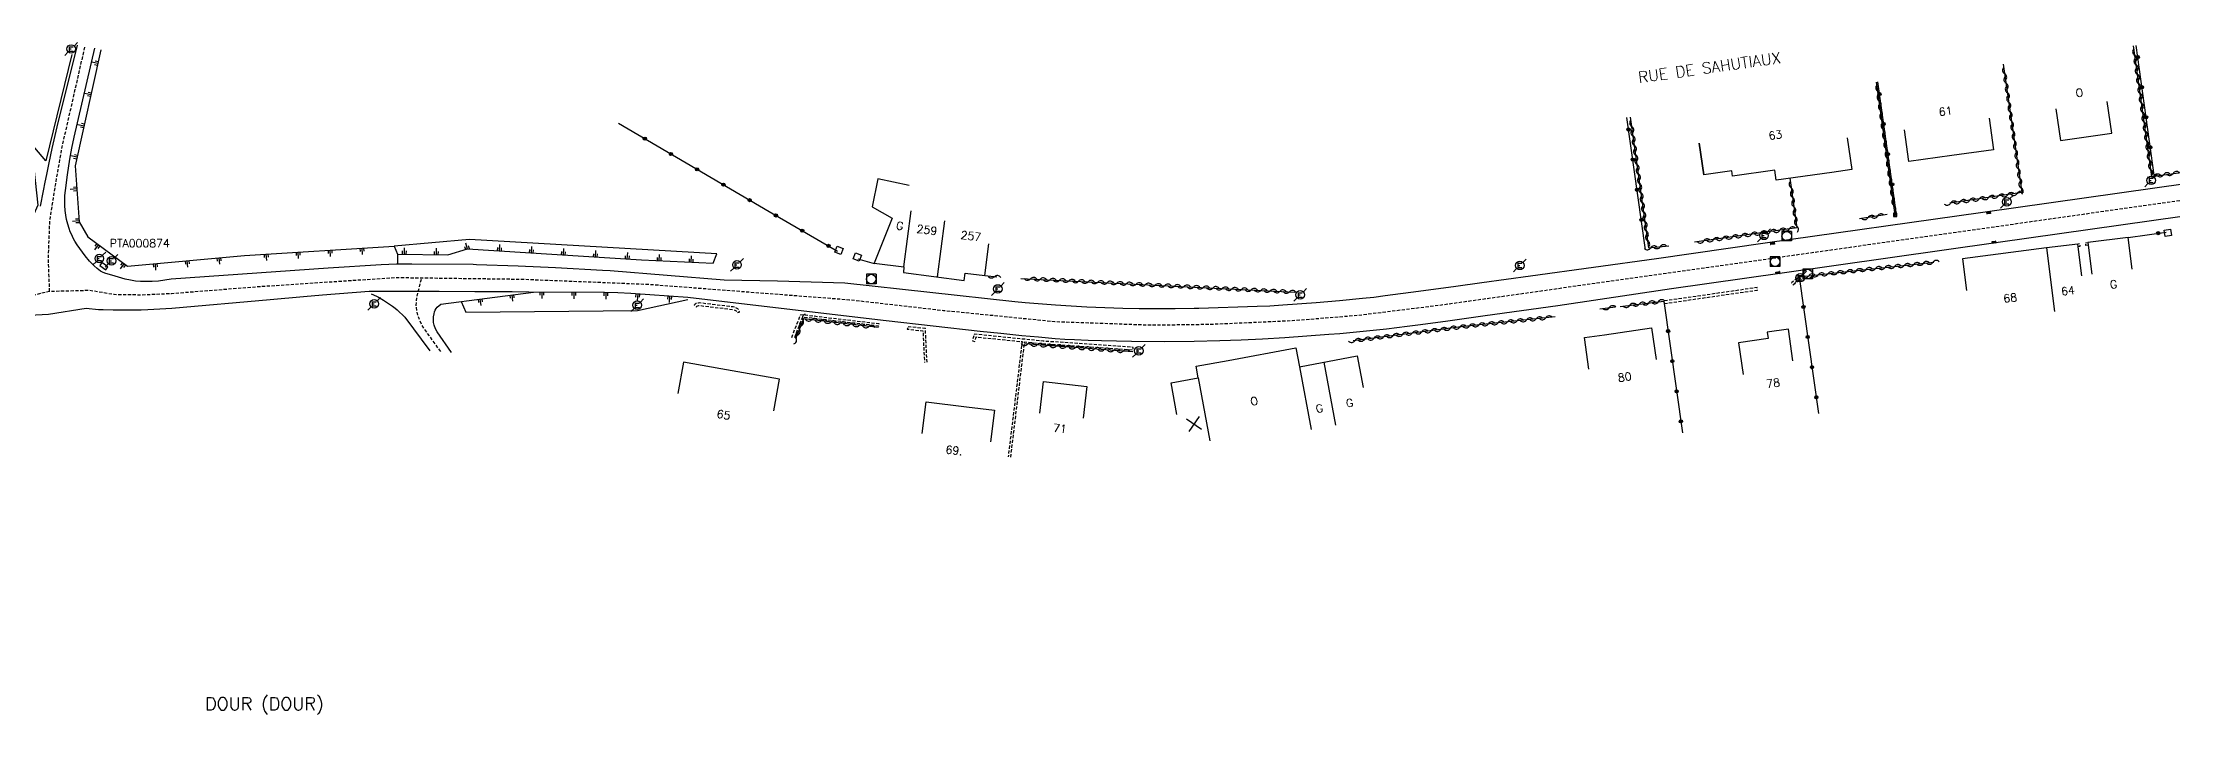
# Model space of a CAD drawing. Header units: millimetres. Extents: x 109000 to 110000, y 121000 to 122000.
# Drawn here: x 109489.8 to 109822.5, y 121512 to 121617 of the extents above; entities that cross this region are included whole.
import ezdxf
from ezdxf.enums import TextEntityAlignment as Align

# ---------------------------------------------------------------- set-up
doc = ezdxf.new("R2010")
doc.units = ezdxf.units.MM
doc.linetypes.add('DASHED', pattern=[0.75, 0.5, -0.25])
doc.layers.get('0').update_dxf_attribs({"linetype": 'CONTINUOUS'})
for name, color, linetype in [('W0001', 6, 'DASHED'), ('W0008', 7, 'CONTINUOUS'), ('W0100', 7, 'CONTINUOUS'), ('W0112', 1, 'DASHED'), ('W0211', 2, 'CONTINUOUS'), ('W0310', 3, 'CONTINUOUS'), ('W0322', 7, 'CONTINUOUS'), ('W0330', 7, 'CONTINUOUS'), ('W0400', 7, 'CONTINUOUS'), ('W0420', 7, 'CONTINUOUS'), ('W0471', 7, 'CONTINUOUS'), ('W0980', 7, 'CONTINUOUS'), ('W0984', 7, 'CONTINUOUS'), ('W0989', 7, 'CONTINUOUS'), ('W0991', 7, 'CONTINUOUS'), ('W1102', 7, 'CONTINUOUS')]:
    doc.layers.add(name, color=color, linetype=linetype)
doc.styles.get("Standard").update_dxf_attribs({"font": 'romans.shx', "width": 0.85})

# ---------------------------------------------------------------- blocks, each defined once
blk = doc.blocks.new('T471')
for p, q in [((-0.333334, 0.333334), (-0.333334, -0.333334)), ((-0.333334, 0.333334), (0.333334, 0.333334)), ((-0.333334, 0), (0, 0)), ((0.500001, 0.500001), (1.000002, 1.000002)), ((-0.500001, -0.500001), (-1.000002, -1.000002)), ((-0.333334, -0.333334), (0.333334, -0.333334))]:
    blk.add_line(p, q)
blk.add_ellipse((0, 0), major_axis=(0.471405, 0.471405), ratio=1, start_param=5.4977871438, end_param=11.780972451)
blk = doc.blocks.new('t112o')
at = {"color": 0, "linetype": 'Continuous'}
for p, q in [((-0.5, 0.5), (0.5, 0.5)), ((-0.5, -0.5), (-0.5, 0.5)), ((0.5, 0.5), (0.5, -0.5)), ((0.5, -0.5), (-0.5, -0.5))]:
    blk.add_line(p, q, dxfattribs=at)
blk = doc.blocks.new('T420')
for p, q in [((0.75, 0.75), (-0.75, 0.75)), ((-0.75, 0.75), (-0.75, -0.75)), ((0.75, 0.75), (0.75, -0.75)), ((0.75, -0.75), (-0.75, -0.75))]:
    blk.add_line(p, q)
blk.add_ellipse((0, 0), major_axis=(-0.53, 0.53), ratio=1, start_param=3.926991, end_param=10.210176)
blk = doc.blocks.new('T400')
for p, q in [((-0.15, 0.3), (0.15, 0.3)), ((-0.15, -0.25), (-0.15, 0.3)), ((-0.15, 0.15), (0.15, 0.15)), ((-0.15, 0), (0.15, 0)), ((0.15, 0.3), (0.15, -0.25)), ((-0.15, -0.15), (0.15, -0.15)), ((-0.15, -0.25), (-0.15, -0.3)), ((-0.15, -0.3), (0.15, -0.3)), ((0.15, -0.3), (0.15, -0.25))]:
    blk.add_line(p, q)
blk = doc.blocks.new('t330o')
at = {"color": 0, "linetype": 'Continuous'}
for p, q in [((0.25, -0.25), (-0.25, 0.25)), ((-0.25, -0.25), (0.25, 0.25)), ((-0.25, 0.25), (-0.25, -0.25)), ((0.25, 0.25), (-0.25, 0.25)), ((0.25, -0.25), (0.25, 0.25)), ((-0.25, -0.25), (0.25, -0.25)), ((-0.25, -0.25), (-0.25, -0.25))]:
    blk.add_line(p, q, dxfattribs=at)
blk = doc.blocks.new('t211o')
at = {"color": 0, "linetype": 'Continuous'}
for p, q in [((-0.29, 0.5), (-0.29, 0)), ((0, 1), (0, 0)), ((0.29, 0.5), (0.29, 0))]:
    blk.add_line(p, q, dxfattribs=at)
blk = doc.blocks.new('t310o')
at = {"color": 0, "linetype": 'Continuous'}
for centre, start, end in [((-0.5, 0.38), 216.8699, 323.1304), ((0.5, -0.37), 36.8699, 143.1303)]:
    blk.add_arc(centre, 0.625, start, end, dxfattribs=at)
blk = doc.blocks.new('t991o')
at = {"color": 0, "linetype": 'Continuous'}
for p, q in [((-1, 1), (1, -1)), ((-1, -1), (1, 1))]:
    blk.add_line(p, q, dxfattribs=at)
blk = doc.blocks.new('t322o')
at = {"color": 0, "linetype": 'Continuous'}
for radius in [0.25, 0.15]:
    blk.add_circle((0, 0), radius, dxfattribs=at)

msp = doc.modelspace()

# ---------------------------------------------------------------- linework, layer by layer
at = {"layer": 'W0001', "flags": 128}
for points in [[(109996.41, 121616.09), (109987.57, 121613.81), (109979.93, 121613.51), (109973.54, 121614.51), (109962.26, 121616.74), (109956.09, 121615.93), (109950.57, 121612.41), (109944.33, 121609.81), (109938.9, 121608.68), (109932.65, 121607.71), (109750.04, 121581.82), (109708.29, 121575.93), (109695.23, 121574.31), (109684.96, 121573.48), (109672.3, 121572.91), (109663.04, 121572.78), (109647.88, 121573.33), (109630.48, 121575.07), (109615.8, 121576.74), (109604.1, 121577.64), (109584.51, 121579.15), (109564.61, 121579.95), (109544.95, 121580.21), (109523.71, 121578.81), (109509.9, 121577.72), (109505.27, 121577.51), (109500.95, 121577.58), (109497.15, 121578.22), (109490.86, 121578.07), (109483.23, 121576.31), (109473.42, 121571.68)], [(109490.86, 121578.07), (109490.67, 121583.28), (109490.89, 121589.06), (109491.81, 121594.92), (109492.82, 121600.67), (109496.38, 121616.33)], [(109551.95, 121568.68), (109549.06, 121572.73), (109548.38, 121574.35), (109548.11, 121575.92), (109548.25, 121577.23), (109548.98, 121580.18)]]:
    msp.add_lwpolyline(points, dxfattribs=at)
at = {"layer": 'W0008', "flags": 128}
for points in [[(109495.18, 121616.58), (109491.97, 121603.8), (109491.2, 121600.4), (109490.72, 121598.18), (109490.35, 121596.36), (109490.11, 121595.14), (109489.84, 121593.81), (109489.38, 121591.42)], [(109824.9, 121594.96), (109792.89, 121590.41), (109758.87, 121585.6), (109741.88, 121583.2), (109722.23, 121580.48), (109714.6, 121579.41), (109710.53, 121578.86), (109704.71, 121578.07), (109699.52, 121577.38), (109697.74, 121577.15), (109695.95, 121576.96), (109692.35, 121576.62), (109688.74, 121576.3), (109683.49, 121575.92), (109681.5, 121575.79), (109679.51, 121575.71), (109670.38, 121575.41), (109669.68, 121575.39), (109666.67, 121575.35), (109663.65, 121575.35), (109661.09, 121575.37), (109658.53, 121575.42), (109655.71, 121575.51), (109652.89, 121575.62), (109650.43, 121575.76), (109647.98, 121575.92), (109643.25, 121576.29), (109641.66, 121576.45), (109615.07, 121579.37), (109604.55, 121579.69), (109596.25, 121579.83), (109578.44, 121581.28), (109577.21, 121581.36), (109569.89, 121581.75), (109564.08, 121582.01), (109557.53, 121582.26), (109557.02, 121582.28), (109547.45, 121582.35), (109545.04, 121582.33), (109542.64, 121582.25), (109534.36, 121581.71), (109509.87, 121580.01), (109508.88, 121579.83), (109507.88, 121579.71), (109506.88, 121579.63), (109505.87, 121579.61), (109505.07, 121579.64), (109504.26, 121579.71), (109503.47, 121579.84), (109502.68, 121580.01), (109501.08, 121580.45), (109499.49, 121580.94), (109499.13, 121581.08), (109498.8, 121581.27), (109498.3, 121581.64), (109497.84, 121582.06), (109497.1, 121582.83), (109496.41, 121583.64), (109495.97, 121584.2), (109495.56, 121584.77), (109495.18, 121585.36), (109494.81, 121585.96), (109494.55, 121586.43), (109494.31, 121586.92), (109494.09, 121587.42), (109493.9, 121587.94), (109493.69, 121588.62), (109493.52, 121589.31), (109493.39, 121590.01), (109493.3, 121590.72), (109493.24, 121591.51), (109493.23, 121592.29), (109493.25, 121593.07), (109493.32, 121593.85), (109493.64, 121596.29), (109494.01, 121598.73), (109494.32, 121600.48), (109494.7, 121602.21), (109497.94, 121616.1)], [(109828.8, 121590.49), (109795.24, 121585.71), (109761.52, 121580.95), (109744.24, 121578.47), (109726.45, 121575.84), (109715.12, 121574.26), (109708.95, 121573.4), (109704.59, 121572.79), (109702.93, 121572.58), (109699.73, 121572.2), (109696.59, 121571.86), (109692.41, 121571.47), (109690.68, 121571.33), (109687.27, 121571.07), (109683.81, 121570.84), (109680.35, 121570.64), (109677, 121570.48), (109673.66, 121570.36), (109669.66, 121570.26), (109664.99, 121570.22), (109659.85, 121570.24), (109655.2, 121570.34), (109653.09, 121570.41), (109650.98, 121570.5), (109649.46, 121570.58), (109647.94, 121570.69), (109645.33, 121570.91), (109642.73, 121571.15), (109639.48, 121571.48), (109636.24, 121571.83), (109621.56, 121573.48), (109596.29, 121576.47), (109590.57, 121577.14), (109581.67, 121577.75), (109579.61, 121577.85), (109577.55, 121577.89), (109565.73, 121577.99), (109563.1, 121578.02), (109562.24, 121578.02), (109557.27, 121578.04), (109551.74, 121578.06), (109542.46, 121578.07), (109540.9, 121578.06), (109540.78, 121578.06), (109533.49, 121577.51), (109530.54, 121577.26), (109525.3, 121576.76), (109509.93, 121575.43), (109506.22, 121575.18), (109505.14, 121575.14), (109504.06, 121575.13), (109500.76, 121575.16), (109499.21, 121575.18), (109498.47, 121575.21), (109496.59, 121575.39), (109490.69, 121574.46), (109485.66, 121574.19)], [(109541.1, 121577.71), (109541.9, 121577.36), (109542.23, 121577.19), (109543.04, 121576.69), (109544.44, 121575.76), (109544.82, 121575.49), (109545.17, 121575.2), (109546.35, 121574.06), (109550.26, 121568.82)], [(109553.65, 121568.54), (109551.39, 121571.77), (109551.12, 121572.26), (109550.92, 121572.79), (109550.82, 121573.23), (109550.81, 121573.69), (109550.84, 121574.13), (109550.91, 121574.57), (109550.99, 121574.87), (109551.09, 121575.17), (109551.22, 121575.41), (109551.39, 121575.62), (109552, 121576.08), (109566.45, 121577.99)]]:
    msp.add_lwpolyline(points, dxfattribs=at)
msp.add_lwpolyline([(109498.72, 121582.15), (109499.65, 121581.48), (109499.96, 121581.92), (109499.03, 121582.58)], close=True, dxfattribs=at)
at = {"layer": 'W0100', "flags": 128}
for points in [[(109494.32, 121615.13), (109490.26, 121598.49), (109487.96, 121601.2), (109489.04, 121591.59), (109485.94, 121584.66), (109478.19, 121580.8), (109479.27, 121578.92), (109474.79, 121576.33), (109470.68, 121574.05), (109466.18, 121571.36), (109463.61, 121575.65)], [(109804.27, 121606.6), (109804.98, 121601.65), (109813.01, 121602.8), (109812.3, 121607.75)], [(109793.86, 121605.18), (109794.56, 121600.23), (109788.01, 121599.32), (109781.33, 121598.37), (109780.63, 121603.32)], [(109771.69, 121602.07), (109772.39, 121597.13), (109769.27, 121596.68), (109760.61, 121595.47), (109760.39, 121597.04), (109753.78, 121596.12), (109753.67, 121596.91), (109749.27, 121596.3), (109748.58, 121601.24), (109749.27, 121596.3)], [(109625.15, 121594.66), (109620.26, 121595.68), (109619.34, 121591.3), (109622.48, 121589.54), (109619.69, 121582.48), (109624.32, 121581.91), (109624.23, 121581.04), (109633.75, 121579.81), (109633.89, 121580.94), (109636.96, 121580.56), (109637.58, 121585.51)], [(109808.34, 121580.52), (109807.71, 121585.48), (109802.83, 121584.87), (109789.67, 121583.17), (109790.31, 121578.21)], [(109816.2, 121581.57), (109815.57, 121586.53), (109809.26, 121585.73), (109809.88, 121580.77)], [(109731.34, 121565.93), (109730.65, 121570.88), (109733.74, 121571.31), (109741.13, 121572.37), (109741.84, 121567.42)], [(109763.21, 121567.24), (109762.5, 121572.19), (109759.18, 121571.69), (109759.31, 121570.71), (109754.71, 121570.05), (109755.42, 121565.1)], [(109666.97, 121558.86), (109666.06, 121563.78), (109670.28, 121564.56), (109669.95, 121566.38), (109674.95, 121567.31), (109685.56, 121569.27), (109686.1, 121566.32), (109695.15, 121568), (109696.07, 121563.08)], [(109603.98, 121559.44), (109604.86, 121564.36), (109595.71, 121566), (109589.9, 121567.04), (109589.02, 121562.12)], [(109645.53, 121559.04), (109646.1, 121564), (109652.91, 121563.22), (109652.34, 121558.25)], [(109627.19, 121555.86), (109627.8, 121560.83), (109634.11, 121560.05), (109638.46, 121559.53), (109637.86, 121554.57)]]:
    msp.add_lwpolyline(points, dxfattribs=at)
at = {"layer": 'W0112', "flags": 128}
for points in [[(109807.76, 121585.09), (109808.08, 121585.14), (109808.02, 121585.53), (109807.71, 121585.48)], [(109809.31, 121585.33), (109808.98, 121585.28), (109808.92, 121585.68), (109809.26, 121585.73)], [(109606.79, 121570.89), (109608.19, 121574.49), (109620.41, 121573.06), (109620.37, 121572.67), (109608.45, 121574.06), (109607.17, 121570.74)], [(109627.93, 121567), (109627.67, 121572.28), (109627.67, 121572.28), (109624.9, 121572.58), (109624.85, 121572.19), (109627.29, 121571.92), (109627.53, 121566.98)], [(109641.01, 121552.17), (109643.18, 121570.2), (109646.02, 121569.91), (109660.12, 121568.94), (109660.15, 121569.34), (109646.05, 121570.31), (109635.32, 121571.4), (109635.01, 121570.38), (109635.39, 121570.26), (109635.6, 121570.96), (109642.78, 121570.24), (109640.61, 121552.22)]]:
    msp.add_lwpolyline(points, dxfattribs=at)
for points in [[(109743.09, 121576.19), (109757.66, 121578.29), (109757.6, 121578.68), (109743.03, 121576.58)], [(109763.23, 121579.13), (109764.42, 121580.03), (109764.17, 121580.35), (109762.98, 121579.45)], [(109591.9, 121575.69), (109591.99, 121575.8), (109592.28, 121575.88), (109592.4, 121575.88), (109597.58, 121575.26), (109597.73, 121575.23), (109598.1, 121575.07), (109598.13, 121575.04), (109598.2, 121574.9), (109598.24, 121574.76), (109598.63, 121574.84), (109598.57, 121575.05), (109598.47, 121575.25), (109598.39, 121575.35), (109598.27, 121575.43), (109597.86, 121575.6), (109597.63, 121575.66), (109592.45, 121576.28), (109592.21, 121576.27), (109591.84, 121576.18), (109591.73, 121576.1), (109591.57, 121575.92)]]:
    msp.add_lwpolyline(points, close=True, dxfattribs=at)
at = {"layer": 'W0211', "flags": 128}
for points in [[(109498.87, 121615.83), (109494.84, 121597.7), (109495.46, 121588.95), (109496.83, 121586.61), (109503.05, 121582.02), (109521.32, 121583.71), (109544.67, 121585.16), (109545.2, 121583.92), (109553.09, 121583.81), (109556.12, 121584.73), (109583.32, 121583), (109594.5, 121582.51), (109595.07, 121583.94), (109556.43, 121586.2), (109544.67, 121585.16)], [(109545.2, 121583.92), (109545.23, 121582.33)], [(109555.14, 121576.5), (109555.87, 121574.82), (109582.72, 121575.1), (109590.57, 121576.83)]]:
    msp.add_lwpolyline(points, dxfattribs=at)
at = {"layer": 'W0310', "flags": 128}
for points in [[(109816.38, 121616.48), (109819.23, 121596.05), (109837.46, 121598.52)], [(109796.06, 121613.6), (109798.94, 121593.52), (109787.73, 121591.87)], [(109779.17, 121590.04), (109776.27, 121610.79)], [(109737.8, 121605.34), (109740.66, 121584.87), (109743.83, 121585.23)], [(109762.71, 121595.77), (109763.79, 121588.02), (109747.85, 121585.77)], [(109777.92, 121590.11), (109773.58, 121589.42)], [(109764.17, 121580.35), (109785.2, 121582.64)], [(109636.96, 121580.56), (109638.84, 121580.34)], [(109642.6, 121580.12), (109685.37, 121577.97)], [(109733.03, 121575.36), (109735.46, 121575.66)], [(109736.21, 121575.71), (109743.03, 121576.58)], [(109620.33, 121572.42), (109608.61, 121573.79), (109607.4, 121570.65)], [(109726.07, 121574.13), (109711.4, 121572.55), (109694.49, 121570.38)], [(109660.08, 121568.66), (109643.14, 121569.89)]]:
    msp.add_lwpolyline(points, dxfattribs=at)
at = {"layer": 'W0322', "flags": 128}
for points in [[(109819.7, 121595.89), (109816.82, 121616.54)], [(109779.39, 121590.13), (109776.45, 121610.82)], [(109579.73, 121604.36), (109603.25, 121590.58), (109613.94, 121584.39)], [(109740.17, 121584.56), (109737.27, 121605.27)], [(109815.57, 121586.53), (109821.52, 121587.36)], [(109617.14, 121583.2), (109619.69, 121582.47)], [(109764.17, 121580.35), (109767.21, 121559.01)], [(109743.03, 121576.58), (109745.96, 121556)]]:
    msp.add_lwpolyline(points, dxfattribs=at)
at = {"layer": 'W1102', "flags": 128}
for points in [[(109624.32, 121581.91), (109625.45, 121590.7)], [(109629.58, 121580.35), (109630.71, 121589.14)], [(109802.83, 121584.87), (109804.09, 121574.95)], [(109670.28, 121564.56), (109672.11, 121554.73)], [(109686.1, 121566.32), (109687.93, 121556.49)], [(109689.94, 121567.03), (109691.76, 121557.2)]]:
    msp.add_lwpolyline(points, dxfattribs=at)

# ---------------------------------------------------------------- block references
at = {"layer": 'W0112'}
for p, rotation in [((109821.77, 121587.24), 187.1367993543587), ((109614.19, 121584.5), 339.4242991244257), ((109617.03, 121583.46), 339.2400775822789)]:
    msp.add_blockref('t112o', p, dxfattribs=dict(at, rotation=rotation))
at = {"layer": 'W0211'}
for p, rotation in [((109498.41, 121613.74), 77.47496803684372), ((109497.32, 121608.86), 77.47496803684372), ((109496.24, 121603.98), 77.47496803684372), ((109495.15, 121599.1), 77.47496803683559), ((109495.09, 121594.15), 94.03173858321325), ((109495.44, 121589.16), 94.03173858322224), ((109498.51, 121585.38), 143.4929893100455), ((109534.69, 121584.54), 183.5453198648952), ((109539.68, 121584.85), 183.5453198648328), ((109546.24, 121583.91), 359.1342902262476), ((109551.24, 121583.83), 359.1342902262452), ((109556.1, 121584.72), 16.90586680379939), ((109561.09, 121584.41), 356.3683976846304), ((109566.08, 121584.1), 356.368397684388), ((109571.07, 121583.78), 356.3683976847213), ((109576.06, 121583.46), 356.3683976844517), ((109502.53, 121582.4), 143.4929893100589), ((109507.38, 121582.42), 185.2983176837748), ((109512.36, 121582.88), 185.2983176837755), ((109517.34, 121583.34), 185.2983176837755), ((109524.71, 121583.92), 183.5453198647415), ((109529.7, 121584.23), 183.5453198649712), ((109581.05, 121583.15), 356.368397684256), ((109586.04, 121582.88), 357.4710961747962), ((109591.04, 121582.66), 357.4710961744884), ((109567.79, 121577.98), 179.5113491215464), ((109572.79, 121577.93), 179.5054277709738), ((109577.79, 121577.89), 179.335148305179), ((109582.78, 121577.68), 176.0272561768184), ((109558.14, 121576.89), 187.5108033407601), ((109563.1, 121577.55), 187.5108033407519), ((109587.77, 121577.33), 176.0272561768184)]:
    msp.add_blockref('t211o', p, dxfattribs=dict(at, rotation=rotation))
at = {"layer": 'W0310'}
for p, rotation in [((109816.59, 121614.99), 277.9401244468195), ((109816.8, 121613.51), 277.9401244468195), ((109796.27, 121612.11), 278.1623532814555), ((109796.49, 121610.63), 278.1623532814555), ((109817, 121612.02), 277.9401244468195), ((109817.21, 121610.54), 277.9401244468195), ((109776.47, 121609.35), 97.96544967465344), ((109776.68, 121607.86), 97.96544967465344), ((109796.7, 121609.14), 278.1623532814555), ((109796.91, 121607.66), 278.1623532814555), ((109817.42, 121609.05), 277.9401244468195), ((109817.62, 121607.56), 277.9401244468195), ((109738.01, 121603.86), 277.9654496746502), ((109776.89, 121606.38), 97.96544967465344), ((109777.1, 121604.89), 97.96544967465344), ((109777.3, 121603.41), 97.96544967465344), ((109797.12, 121606.17), 278.1623532814555), ((109797.34, 121604.69), 278.1623532814555), ((109797.55, 121603.2), 278.1623532814555), ((109817.83, 121606.08), 277.9401244468195), ((109818.04, 121604.59), 277.9401244468195), ((109738.21, 121602.37), 277.9654496746502), ((109738.42, 121600.89), 277.9654496746502), ((109777.51, 121601.92), 97.96544967465344), ((109777.72, 121600.44), 97.96544967465344), ((109797.76, 121601.72), 278.1623532814555), ((109797.98, 121600.23), 278.1623532814555), ((109818.25, 121603.11), 277.9401244468195), ((109818.45, 121601.62), 277.9401244468195), ((109818.66, 121600.14), 277.9401244468195), ((109738.63, 121599.4), 277.9654496746502), ((109738.84, 121597.92), 277.9654496746502), ((109777.93, 121598.95), 97.96544967465344), ((109778.13, 121597.46), 97.96544967465344), ((109798.19, 121598.75), 278.1623532814555), ((109798.4, 121597.26), 278.1623532814555), ((109818.87, 121598.65), 277.9401244468195), ((109819.07, 121597.16), 277.9401244468195), ((109739.05, 121596.43), 277.9654496746502), ((109739.25, 121594.94), 277.9654496746502), ((109739.46, 121593.46), 277.9654496746502), ((109762.92, 121594.28), 277.9654496746163), ((109778.34, 121595.98), 97.96544967465344), ((109778.55, 121594.49), 97.96544967465344), ((109798.62, 121595.78), 278.1623532814555), ((109798.83, 121594.29), 278.1623532814555), ((109819.61, 121596.11), 7.690206710097182), ((109821.09, 121596.31), 7.690206710097182), ((109822.58, 121596.51), 7.690206710097182), ((109739.67, 121591.97), 277.9654496746502), ((109739.88, 121590.49), 277.9654496746502), ((109763.12, 121592.79), 277.9654496746163), ((109763.33, 121591.31), 277.9654496746163), ((109778.76, 121593.01), 97.96544967465344), ((109778.97, 121591.52), 97.96544967465344), ((109787.84, 121591.89), 188.3378276678284), ((109789.33, 121592.11), 188.3378276678284), ((109790.81, 121592.33), 188.3378276678284), ((109792.3, 121592.54), 188.3378276678284), ((109793.78, 121592.76), 188.3378276678284), ((109795.26, 121592.98), 188.3378276678284), ((109796.75, 121593.2), 188.3378276678284), ((109798.23, 121593.41), 188.3378276678284), ((109740.09, 121589), 277.9654496746502), ((109740.29, 121587.52), 277.9654496746502), ((109758.17, 121587.22), 188.0406421782978), ((109759.66, 121587.43), 188.0406421782978), ((109761.14, 121587.64), 188.0406421782978), ((109762.63, 121587.85), 188.0406421782978), ((109763.54, 121589.82), 277.9654496746163), ((109763.75, 121588.34), 277.9654496746163), ((109774.95, 121589.64), 188.978038947939), ((109776.44, 121589.87), 188.978038947939), ((109740.99, 121584.9), 6.536066925355628), ((109740.5, 121586.03), 277.9654496746502), ((109742.48, 121585.07), 6.536066925355628), ((109749.26, 121585.97), 188.0406421782978), ((109750.75, 121586.17), 188.0406421782978), ((109752.23, 121586.38), 188.0406421782978), ((109753.72, 121586.59), 188.0406421782978), ((109755.2, 121586.8), 188.0406421782978), ((109756.69, 121587.01), 188.0406421782978), ((109767.16, 121580.68), 6.208416297066402), ((109768.65, 121580.84), 6.208416297066402), ((109770.14, 121581), 6.208416297066402), ((109771.63, 121581.16), 6.208416297066402), ((109773.12, 121581.33), 6.208416297066402), ((109774.61, 121581.49), 6.208416297066402), ((109776.1, 121581.65), 6.208416297066402), ((109777.6, 121581.81), 6.208416297066402), ((109779.09, 121581.97), 6.208416297066402), ((109780.58, 121582.14), 6.208416297066402), ((109782.07, 121582.3), 6.208416297066402), ((109783.56, 121582.46), 6.208416297066402), ((109785.05, 121582.62), 6.208416297066402), ((109638.45, 121580.38), 353.4183049321566), ((109644.1, 121580.04), 357.1262038651936), ((109645.6, 121579.97), 357.1262038651936), ((109647.1, 121579.89), 357.1262038651936), ((109648.6, 121579.82), 357.1262038651936), ((109650.09, 121579.74), 357.1262038651936), ((109651.59, 121579.67), 357.1262038651936), ((109653.09, 121579.59), 357.1262038651936), ((109654.59, 121579.52), 357.1262038651936), ((109656.09, 121579.44), 357.1262038651936), ((109657.59, 121579.37), 357.1262038651936), ((109659.08, 121579.29), 357.1262038651936), ((109660.58, 121579.22), 357.1262038651936), ((109662.08, 121579.14), 357.1262038651936), ((109663.58, 121579.06), 357.1262038651936), ((109665.08, 121578.99), 357.1262038651936), ((109666.57, 121578.91), 357.1262038651936), ((109668.07, 121578.84), 357.1262038651936), ((109669.57, 121578.76), 357.1262038651936), ((109671.07, 121578.69), 357.1262038651936), ((109672.57, 121578.61), 357.1262038651936), ((109674.06, 121578.54), 357.1262038651936), ((109675.56, 121578.46), 357.1262038651936), ((109677.06, 121578.39), 357.1262038651936), ((109678.56, 121578.31), 357.1262038651936), ((109680.06, 121578.24), 357.1262038651936), ((109681.56, 121578.16), 357.1262038651936), ((109683.05, 121578.09), 357.1262038651936), ((109684.55, 121578.01), 357.1262038651936), ((109765.67, 121580.51), 6.208416297066402), ((109608.54, 121573.6), 248.8334720170027), ((109724.58, 121573.97), 186.138285803521), ((109734.52, 121575.54), 7.068701808542381), ((109737.7, 121575.9), 7.304597684754922), ((109739.19, 121576.09), 7.304597684754922), ((109740.67, 121576.28), 7.304597684754922), ((109742.16, 121576.47), 7.304597684754922), ((109607.46, 121570.8), 248.8334720170027), ((109608, 121572.2), 248.8334720170027), ((109609.9, 121573.64), 173.32913370966), ((109611.39, 121573.47), 173.32913370966), ((109612.88, 121573.29), 173.32913370966), ((109614.37, 121573.12), 173.32913370966), ((109615.86, 121572.94), 173.32913370966), ((109617.35, 121572.77), 173.32913370966), ((109618.84, 121572.59), 173.32913370966), ((109696.28, 121570.61), 187.3210236979864), ((109697.77, 121570.8), 187.3210236979864), ((109699.25, 121570.99), 187.3210236979864), ((109700.74, 121571.18), 187.3210236979864), ((109702.23, 121571.38), 187.3210236979864), ((109703.72, 121571.57), 187.3210236979864), ((109705.21, 121571.76), 187.3210236979864), ((109706.69, 121571.95), 187.3210236979864), ((109708.18, 121572.14), 187.3210236979864), ((109709.67, 121572.33), 187.3210236979864), ((109711.16, 121572.52), 187.3210236979864), ((109712.65, 121572.69), 186.138285803521), ((109714.14, 121572.85), 186.138285803521), ((109715.63, 121573.01), 186.138285803521), ((109717.12, 121573.17), 186.138285803521), ((109718.61, 121573.33), 186.138285803521), ((109720.1, 121573.49), 186.138285803521), ((109721.6, 121573.65), 186.138285803521), ((109723.09, 121573.81), 186.138285803521), ((109643.63, 121569.85), 175.8628251522014), ((109645.12, 121569.74), 175.8628251522014), ((109646.62, 121569.63), 175.8628251522014), ((109648.12, 121569.53), 175.8628251522014), ((109649.61, 121569.42), 175.8628251522014), ((109651.11, 121569.31), 175.8628251522014), ((109652.6, 121569.2), 175.8628251522014), ((109654.1, 121569.09), 175.8628251522014), ((109655.6, 121568.99), 175.8628251522014), ((109657.09, 121568.88), 175.8628251522014), ((109658.59, 121568.77), 175.8628251522014), ((109694.79, 121570.42), 187.3210236979864)]:
    msp.add_blockref('t310o', p, dxfattribs=dict(at, rotation=rotation))
at = {"layer": 'W0322'}
for p, rotation in [((109817.07, 121614.71), 97.94012444680226), ((109776.72, 121608.94), 98.08847314029488), ((109817.73, 121610), 97.94012444680226), ((109777.38, 121604.24), 98.08847314029488), ((109818.39, 121605.3), 97.94012444680226), ((109583.83, 121601.96), 329.6221731399867), ((109737.53, 121603.38), 97.96544967463187), ((109587.93, 121599.56), 329.6221731399867), ((109738.19, 121598.68), 97.96544967463187), ((109778.05, 121599.54), 98.08847314029488), ((109819.04, 121600.59), 97.94012444680226), ((109592.02, 121597.16), 329.6221731399867), ((109596.12, 121594.76), 329.6221731399867), ((109738.85, 121593.97), 97.96544967463187), ((109778.72, 121594.83), 98.08847314029488), ((109600.22, 121592.35), 329.6221731399867), ((109604.32, 121589.96), 329.9507324929477), ((109608.43, 121587.58), 329.9507324929477), ((109739.51, 121589.27), 97.96544967463187), ((109612.54, 121585.2), 329.9507324929477), ((109820.27, 121587.19), 7.984021613286264), ((109764.84, 121575.65), 278.0985084994051), ((109743.7, 121571.88), 278.0985084993814), ((109765.51, 121570.95), 278.0985084994051), ((109744.37, 121567.18), 278.0985084993814), ((109766.18, 121566.24), 278.0985084994051), ((109745.04, 121562.47), 278.0985084993814), ((109766.85, 121561.54), 278.0985084994051), ((109745.7, 121557.77), 278.0985084993814)]:
    msp.add_blockref('t322o', p, dxfattribs=dict(at, rotation=rotation))
at = {"layer": 'W0330'}
msp.add_blockref('t330o', (109779.17, 121590.04), dxfattribs=at)
at = {"layer": 'W0400'}
for p, rotation in [((109793.76, 121590.38), 277.7708807049129), ((109760, 121585.6), 277.890066924102), ((109794.63, 121585.77), 98.67862887929847), ((109760.87, 121581), 97.62162778598983)]:
    msp.add_blockref('T400', p, dxfattribs=dict(at, rotation=rotation))
at = {"layer": 'W0420'}
for p in [(109762.24, 121586.72), (109760.42, 121582.73), (109765.52, 121580.79), (109619.21, 121580.01)]:
    msp.add_blockref('T420', p, dxfattribs=at)
at = {"layer": 'W0471'}
for p in [(109494.22, 121615.98), (109819.17, 121595.44), (109796.61, 121592.09), (109758.69, 121586.84), (109498.62, 121583.23), (109500.52, 121582.87), (109598.24, 121582.23), (109720.54, 121582.15), (109764.32, 121580.23), (109639, 121578.47), (109686.22, 121577.54), (109541.56, 121576.14), (109582.66, 121575.92), (109661.03, 121568.8)]:
    msp.add_blockref('T471', p, dxfattribs=at)
at = {"layer": 'W0991', "rotation": 280.4984832623745}
msp.add_blockref('t991o', (109669.63, 121557.35), dxfattribs=at)

# ---------------------------------------------------------------- texts
at = {"layer": 'W0980'}
msp.add_text('DOUR (DOUR)', height=2, dxfattribs=at).set_placement((109524.41, 121513.49), align=Align.MIDDLE)
at = {"layer": 'W0984'}
msp.add_text('PTA000874', height=1.25, dxfattribs=at).set_placement((109504.95, 121585.62), align=Align.MIDDLE)
at = {"layer": 'W0989'}
msp.add_text('RUE DE SAHUTIAUX', height=1.75, rotation=8.0271, dxfattribs=at).set_placement((109750.18, 121613.09), align=Align.MIDDLE)
at = {"layer": 'W0991'}
for s, rotation, p in [('O', 7.9643, (109807.95, 121609.14)), ('61', 7.9643, (109787.04, 121606.25)), ('63', 7.9654, (109760.46, 121602.52)), ('G', 352.6651, (109623.67, 121588.33)), ('259', 352.6604, (109627.92, 121587.7)), ('257', 352.6604, (109634.79, 121586.74)), ('68', 7.3383, (109797.14, 121577.07)), ('64', 7.3383, (109806.17, 121578.19)), ('G', 7.1834, (109813.29, 121579.18)), ('80', 8.176, (109736.92, 121564.7)), ('78', 8.0985, (109760.11, 121563.75)), ('O', 10.4985, (109679.03, 121560.94)), ('G', 10.4985, (109693.95, 121560.66)), ('65', 349.8662, (109596.15, 121558.81)), ('G', 10.4985, (109689.22, 121559.78)), ('71', 353.4139, (109648.7, 121556.66)), ('69.', 353.1046, (109632.17, 121553.24))]:
    msp.add_text(s, height=1.25, rotation=rotation, dxfattribs=at).set_placement(p, align=Align.MIDDLE)

doc.saveas('drawing.dxf')
